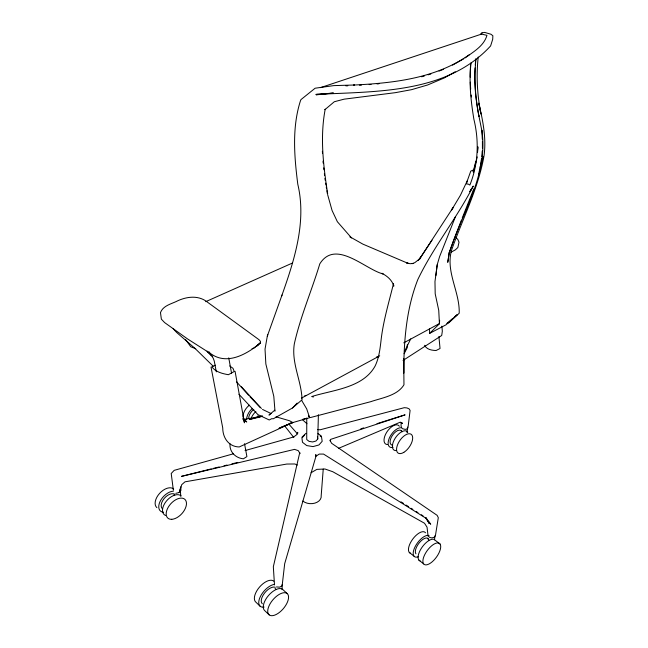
<?xml version="1.0" encoding="UTF-8"?>
<svg xmlns="http://www.w3.org/2000/svg" width="648" height="648" viewBox="0 0 648 648"><rect width="100%" height="100%" fill="white"/><g stroke="black" fill="none" stroke-linecap="round" stroke-linejoin="round"><path stroke-width="0.97" d="M282.107 589.656L282.115 584.65M407.3 344.744L407.284 347.555L404.125 353.735M306.771 417.944L306.723 439.538L309.096 441.377L312.62 441.952L315.932 441.037L317.755 438.996L318.403 414.712M429.503 328.973L429.656 333.364L439.425 323.789L439.636 320.29M477.576 152.183L477.892 147.452M475.948 59.171C473.915 78.319 475.292 97.686 479.018 116.551L478.799 115.466C475.762 99.841 474.109 83.859 475.065 67.943M481.804 156.711L482.217 150.976M482.428 148.108L482.42 141.248M475.292 64.922L475.745 58.895M323.239 469.063L321.197 495.615A10.498 7.444 1.3 0 1 314.912 503.123A10.498 7.444 1.3 0 1 302.827 501.034M478.216 56.983C476.134 76.002 477.26 95.28 480.954 114.032L478.791 103.17C482.817 120.374 486.462 137.975 484.04 155.706C478.232 188.73 462.615 218.587 451.632 249.998C445.322 271.69 459.942 291.77 459.197 313.259L448.894 322.728L446.901 323.457L452.741 318.484M407.066 432.743L407.56 427.081M477.455 151.624L477.884 146.659M434.492 539.881L434.938 535.945M435.885 275.675L437.214 264.708L439.587 256.64L455.504 216.57M437.214 264.708L434.97 281.596L435.197 293.795L438.745 310.351L439.425 323.789M393.336 284.294C389.043 301.757 383.835 319.124 381.445 337.065C380.238 346.85 379.477 356.935 375.151 365.966C363.123 387.99 333.129 389.829 311.745 396.544L313.365 397.013M471.072 62.783C468.755 81.616 470.829 100.667 473.89 119.297C479.22 141.151 478.297 164.074 469.881 185.061L468.399 184.145L466.528 183.967L467.443 180.403L470.756 171.137L472.643 170.222L473.623 172.611M449.331 252.226L447.776 262.197L449.331 252.226L453.616 240.489M282.034 295.002L267.308 336.15L265.032 349.142L265.85 363.982L273.796 396.301L274.995 411.18M479.188 171.85L479.528 169.962M479.868 168.067L480.209 166.18M480.549 164.284L481.561 158.614M299.781 452.474L273.334 566.749L274.501 584.958M478.678 174.685L483.165 156.743L481.253 163.369M473.364 172.368L477.26 156.913M473.307 171.21L475.778 161.465M330.221 440.996L330.666 439.368L405.105 414.85L377.006 423.638M281.524 296.428C294.16 260.779 306.804 222.296 297.796 184.243C294.297 156.727 291.875 127.883 300.372 101.039L300.947 99.622L315.122 88.217L333.777 85.617L354.529 85.001L353.638 85.058C393.498 83.082 435.699 78.481 469.217 54.78M267.308 336.15L267.81 334.757M449.169 253.263C461.797 213.249 488.244 175.033 481.966 131.236L481.845 130.28L482.315 139.255M453.973 239.558L461.481 219.98M462.202 218.117L473.785 188.892M467.443 180.403L460.412 195.291L451.389 210.365L453.146 207.481L419.264 259.435L432.005 240.206M404.514 351.467L410.727 338.896M471.647 188.69L469.792 191.695L473.275 186.049C456.767 218.311 433.569 246.742 417.879 279.418C406.134 309.177 403.826 341.561 403.712 373.264L403.712 358.579L403.963 384.782C397.37 395.701 382.045 397.791 370.713 401.687L310.376 417.571M421.289 256.365L418.09 260.464L420.139 258.495L414.744 262.691L412.12 263.631L413.294 263.444L410.079 263.704L406.418 262.788L408.102 263.38L362.88 244.126L349.969 236.844L351.491 237.889L337.365 221.721L332.076 210.495L327.596 194.513M480.686 34.344L482.015 32.87L484.647 32.4L490.933 34.239L492.861 35.737L492.723 39.212L490.617 45.927C446.585 93.911 375.678 91.319 315.9 94.422L333.461 93.037L316.305 94.835L317.787 94.357M480.662 34.376L482.015 32.87M301.944 437.222L305.929 433.35M304.568 435.124L301.928 438.008L302.478 442.276L306.707 445.573L313.016 446.602L318.938 444.957L322.186 441.296L321.538 437.044L320.128 435.966M238.934 394.243L257.872 414.582L269.22 419.977L271.69 418.697L273.334 418.77L292.499 407.973L297.173 403.08M174.442 494.489L174.093 494.805L174.66 495.566M292.499 407.973L302.057 399.767C301.531 380.749 291.179 363.091 294.338 343.796C300.429 316.507 311.729 290.612 319.796 263.858C335.583 238.586 365.383 269.609 383.098 273.942L381.915 273.278C387.172 276.048 392.218 280.171 393.79 286.165L393.417 283.524M454.928 316.621L457.115 314.75L446.051 324.786L429.656 333.364M274.793 410.16L268.961 415.101L270.767 413.643M258.236 344.76C246.013 354.375 228.533 364.046 213.33 355.355L187.766 339.074L164.616 322.591L161.36 319.14L160.477 312.603C163.207 305.305 171.947 303.88 178.046 300.64C186.786 296.76 196.927 295.391 205.424 300.68L258.998 339.698L260.456 341.383L260.504 342.703L253.894 348.106L252.031 348.608M278.972 428.296L292.791 422.496L289.494 420.746L276.048 416.818M403.056 360.426L441.709 335.494L442.333 331.16L441.871 326.138M463.523 58.919L452.563 65.116M465.102 57.907C473.469 51.808 483.999 45.903 486.956 35.332L481.521 34.101L320.412 87.666M311.064 472.732L316.856 469.379L324.972 468.998L332.78 471.728L424.521 523.252L427.04 527.164L428.093 536.155L429.859 537.476L431.884 537.905L434.646 537.135L435.513 535.062L438.307 517.671L437.133 515.338L331.59 443.273L329.921 440.17M455.22 71.742L444.334 77.914L427.664 84.969L411.537 89.675L395.329 92.672L344.137 99.16L334.319 101.736L324.899 109.666L325.207 109.22C319.853 137.141 323.368 165.904 327.669 193.744M450.951 252.25L455.382 249.845L457.861 247.504L459.011 242.19L457.78 239.371L455.909 237.573M301.442 398.147L379.728 355.833M403.753 342.849L439.344 323.611M215.468 365.205L211.831 366.841C215.687 372.025 222.353 373.645 228.388 374.714L234.228 371.498L232.988 368.315L229.716 365.942M205.732 301.66L292.54 262.991M338.637 448.311L400.318 422.148L402.497 423.379L401.096 422.399L401.072 426.263L402.1 428.603L405.259 429.413L407.074 428.879L407.965 427.899L410.095 410.419L409.155 408.904L406.976 407.932L404.263 407.689L320.217 429.77L317.625 429.632M279.863 427.769L292.791 422.496L239.217 446.966C228.825 446.755 222.726 437.959 222.734 427.899L211.021 367.076M439.044 71.078L443.588 69.271M292.993 422.512L309.647 417.693L306.707 408.904L301.604 400.302M360.815 428.822L363.674 427.907M421.67 76.796L424.416 75.962M428.085 74.836L430.839 74.002M262.424 415.846L249.423 419.475L260.982 416.81M233.393 453.811L174.191 470.343L171.21 473.51L173.356 490.139M245.041 450.563L293.576 437.003L296.614 434.776L297.74 432.362L297.594 434.006L288.895 424.148M302.932 419.199L305.767 418.438M211.248 468.901L181.432 476.377L294.54 449.372L298.226 450.619L300.097 453.64M213.216 468.423L219.113 466.981M224.03 465.774L226.978 465.062M231.895 463.855L237.792 462.413M175.794 493.33L179.245 492.504L180.905 490.423L180.833 486.81L179.245 492.504L181.715 484.68L184.996 481.829L286.789 464.049L294.832 463.976L297.343 465.045M304.787 395.709L306.431 395.418M243.024 419.572L260.788 416.429M376.99 83.948L378.999 83.754M359.543 85.236L361.463 85.107M369.141 84.588L371.061 84.459M345.862 85.852L347.838 85.787M290.377 423.071L291.908 423.063M276.461 586.95L279.661 587.153L282.131 585.849L284.691 563.671L315.868 456.597L315.811 454.564L315.843 456.33L319.245 454.078L323.538 454.078L425.623 518.027L430.718 524.224L428.352 521.049M376.634 356.894L378.383 357.04M195.72 348.721L190.739 346.745L185.539 339.512M243.429 418.867L245.616 419.685M262.521 409.431L271.212 413.602M400.991 501.844L403.534 503.455M406.077 505.075L408.621 506.687M411.164 508.307L412.857 509.385M416.251 511.539L417.944 512.617M421.338 514.771L423.031 515.849M318.022 433.561L321.562 436.258M402.165 431.77L401.274 430.96M440.016 543.996A12.968 5.654 -53.8 0 0 424.683 554.761A12.968 5.654 -53.8 0 0 430.709 562.958A12.968 5.654 -53.8 0 0 440.016 543.996L435.197 540.27A12.92 5.694 -53.7 0 0 422.383 546.807A12.92 5.694 -53.7 0 0 420.098 560.917M409.269 552.396L413.975 556.162M418.867 560.075L423.654 563.898M243.373 419.159L246.758 421.986L243.154 418.786M428.919 540.003L427.826 538.731M302.486 419.685L306.966 423.768M287.226 593.617A13.948 6.836 -49.6 0 0 269.163 605.58A13.948 6.836 -49.6 0 0 278.049 613.405A13.948 6.836 -49.6 0 0 287.226 593.617L282.747 589.486A13.892 6.869 -49.5 0 0 268.45 595.577A13.892 6.869 -49.5 0 0 264.732 610.635L269.163 614.871M260.204 606.301L255.847 602.13A13.778 6.926 -49.4 0 1 259.475 587.137A13.778 6.926 -49.4 0 1 273.764 581.191M207.044 351.103L212.714 356.594M207.781 352.139L211.313 355.566M213.079 366.088L195.089 348.502L176.596 332.408L173.17 328.682M260.269 407.584L249.966 396.754M261.428 408.475L241.404 386.759M236.601 381.923L248.63 395.256M275.068 588.319L275.837 589.299M285.079 426.416L293.819 437.538M425.987 517.874L429.26 523.56L425.987 517.874L427.17 519.461M209.11 351.848L213.241 358.263L214.245 361.017L216.311 371.855M424.61 345.279C426.538 349.531 431.924 350.438 436.128 350.495L440.041 348.502L438.907 336.523M243.267 418.551L244.466 422.82L235.062 371.32M478.799 115.466L481.966 131.236M230.016 443.783C229.254 451.94 235.678 458.055 243.356 458.825L246.904 456.589L244.531 443.702M231.571 373.305L228.744 357.842M324.907 178.386L325.207 180.282M325.661 183.133L325.968 185.028M326.268 186.924L326.568 188.827M326.876 190.723L327.329 193.566M317.407 436.614L317.755 438.996M323.708 167.864L323.927 169.776M324.365 173.599L324.575 175.511M180.363 490.415L180.768 496.271M322.364 151.251L322.502 153.228M323.028 161.109L323.166 163.077M471.404 97.006A172.554 136.291 63.1 0 1 471.193 95.021M470.683 89.06A172.554 136.291 63.1 0 1 470.318 82.134M470.221 77.185A172.554 136.291 63.1 0 1 470.659 63.439M262.351 603.79A10.546 5.257 -49.5 0 1 264.578 593.042A10.546 5.257 -49.5 0 1 275.262 587.266M248.646 418.632A8.521 5.087 -52.1 0 1 253.797 409.415M246.572 419.75A11.17 6.674 -52.1 0 1 252.145 408.613M243.761 419.831A11.138 6.691 -52 0 1 243.105 417.968M243.008 416.907A11.138 6.691 -52 0 1 249.302 405.178M415.919 553.813A9.809 4.366 -53.7 0 1 419.353 542.708A9.809 4.366 -53.7 0 1 428.336 538.78M418.511 556.697A12.871 5.727 -53.7 0 1 415.036 546.847A12.871 5.727 -53.7 0 1 429.073 535.548M410.508 553.254A12.822 5.759 -53.6 0 1 412.687 539.177A12.822 5.759 -53.6 0 1 425.517 532.778M264.076 607.071A13.835 6.901 -49.5 0 1 260.091 597.132A13.835 6.901 -49.5 0 1 274.371 584.383M163.579 512.244A12.579 7.46 -47.4 0 1 160.007 501.625A12.579 7.46 -47.4 0 1 173.405 491.16M156.897 507.651A12.539 7.476 -47.3 0 1 159.57 493.411A12.539 7.476 -47.3 0 1 173.672 489.021M395.871 450.611A11.405 5.759 -55.1 0 1 395.28 438.064A11.405 5.759 -55.1 0 1 407.778 432.175M162.51 508.874A9.59 5.686 -47.4 0 1 164.187 498.466A9.59 5.686 -47.4 0 1 174.733 494.181M165.621 515.476A12.628 7.444 -47.5 0 1 166.147 501.398A12.628 7.444 -47.5 0 1 181.124 495.89M251.359 417.758A11.21 6.658 -52.1 0 1 255.871 411.521M256.916 417.255A11.243 6.642 -52.1 0 1 258.139 415.733M393.093 447.314A11.372 5.783 -55.1 0 1 389.124 438.566A11.372 5.783 -55.1 0 1 400.837 427.745M387.528 444.552A11.332 5.808 -55.1 0 1 386.856 432.022A11.332 5.808 -55.1 0 1 399.362 426.238M392.712 445.184A8.667 4.406 -55.1 0 1 392.234 435.626A8.667 4.406 -55.1 0 1 401.768 431.163M260.504 342.703L257.037 345.838L260.504 342.703M309.088 416.672L308.659 415.935L309.088 416.672M403.817 452.353A11.445 5.735 -55.1 0 0 411.974 435.124A11.445 5.735 -55.1 0 0 398.075 443.556A11.445 5.735 -55.1 0 0 403.817 452.353M171.761 519.315A12.677 7.428 -47.6 0 0 186.462 503.018A12.677 7.428 -47.6 0 0 170.748 503.804A12.677 7.428 -47.6 0 0 171.761 519.315"/></g></svg>
